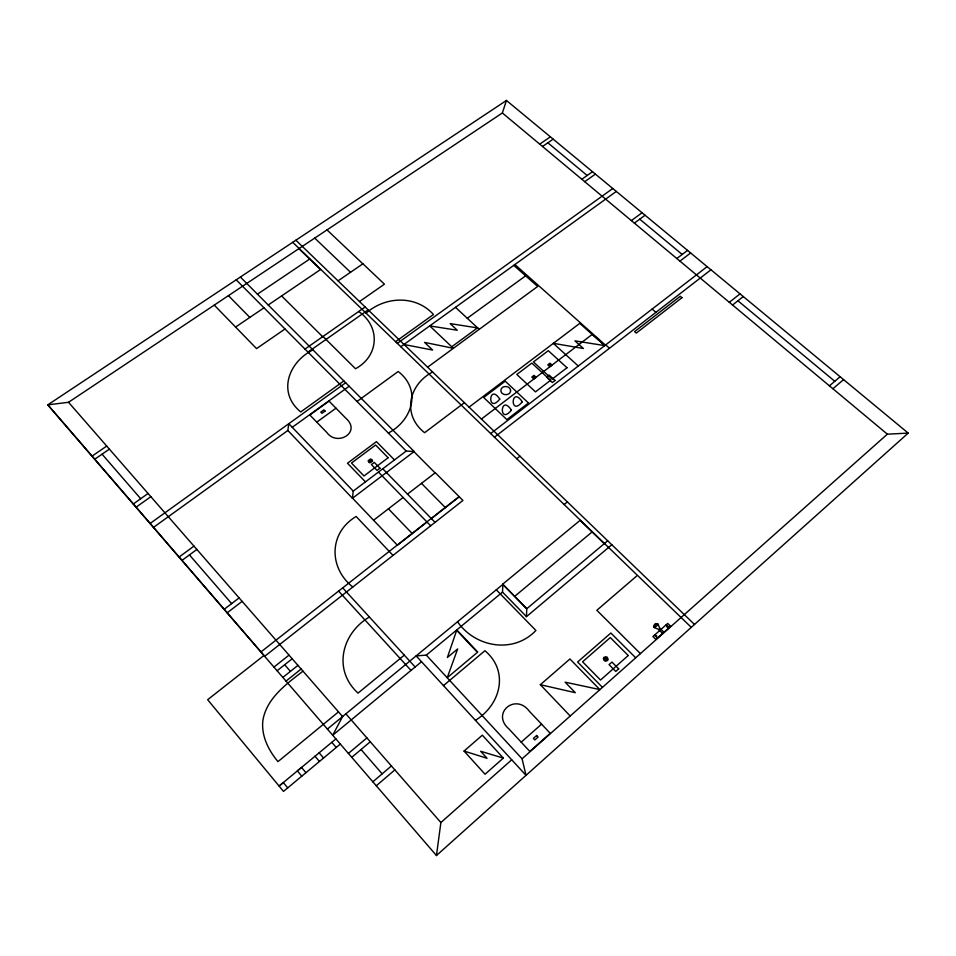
<?xml version="1.0" encoding="UTF-8"?>
<svg xmlns="http://www.w3.org/2000/svg" width="956" height="956" viewBox="0 0 956 956"><rect width="100%" height="100%" fill="white"/><g stroke="black" fill="none" stroke-linecap="round" stroke-linejoin="round"><path stroke-width="1.43" d="M611.816 544.753L526.469 616.632L526.756 608.745L502.88 584.355L327.394 729.081M526.469 616.632L502.521 592.099L502.88 584.355M353.23 491.109L288.808 423.687L287.852 430.475L352.441 498.291L353.23 491.109L406.228 451.053L414.175 451.507L240.386 277.049M436.45 855.536L908.2 433.104L506.453 100.464L47.8 404.854L436.45 855.536L440.883 822.554L511.723 759.793M340.324 744.067L283.502 791.401L207.655 699.708L263.999 655.446L47.8 404.854L68.533 402.285L502.354 112.963L506.453 100.464M502.521 592.099L426.316 655.135L416.147 655.888L526.015 775.328L522.084 758.789L887.359 434.167L908.2 433.104M658.803 629.622L660.07 628.498M659.724 630.518L652.912 636.553L655.864 639.445L670.658 626.3L667.706 623.432L660.978 629.395M521.211 742.155L541.586 724.158L550.226 733.312L529.827 751.428L508.962 728.962C490.667 713.212 515.643 692.61 529.277 711.192L541.586 724.158M503.334 758.096L485.05 774.24L464.054 751.058L482.314 735.188L503.334 758.096L480.665 751.273L487.07 758.299L464.054 751.058M540.307 684.735L569.943 658.983L599.83 689.587L565.127 682.166L575.297 692.682L540.355 684.699L570.158 715.948M475.419 720.322C500.609 704.919 509.452 671.387 484.931 650.713L443.476 685.595M636.541 576.121L596.831 610.287L640.412 653.629M376.294 785.772L394.852 769.891M832.903 388.734L843.598 379.616M372.864 781.793L391.41 765.959M829.426 385.83L840.121 376.724M607.705 540.785L526.756 608.745L502.689 584.176L580.089 520.363L604.192 543.641M351.76 757.319L370.271 741.772M348.39 753.424L366.901 737.913M335.891 738.916L279.092 786.071L283.311 782.57L287.72 787.887M514.639 596.377L592.087 531.954M421.512 661.719L332.712 735.236L342.583 716.558L68.533 402.285M338.496 711.873L277.981 761.621C268.457 750.257 261.179 735.809 262.852 720.609C266.485 698.227 286.358 684.102 302.98 671.148M404.304 655.135L358.046 693.124C332.58 669.977 341.591 633.422 369.386 617.002M564.136 504.517L567.362 501.9M282.845 677.41L297.949 665.376M286.023 681.102L301.128 669.021M273.942 667.085L289.023 655.147M732.559 305.024L743.266 296.539M277.097 670.742L292.189 658.768M729.32 302.323L740.028 293.862M264.657 656.318L462.931 500.454L435.291 472.73L407.495 494.121M516.754 458.749L519.968 456.215M260.916 651.98L459.107 496.618M426.985 522.048L397.409 545.231L352.561 498.195M431.431 518.57L459.239 496.773M494.455 437.203L710.953 269.783M373.569 520.243L403.097 497.514M490.691 433.558L707.153 266.64M224.134 609.331L239.12 597.906M227.146 612.832L242.143 601.372M481.418 419.051L592.326 334.325L604.873 345.498M676.824 258.526L687.531 250.388M679.943 261.119L690.638 252.97M469.061 407.148L579.754 323.367L604.742 345.606L574.903 340.862L583.399 348.498L553.369 343.335M352.441 498.291L414.175 451.507M464.425 402.679L424.631 432.698C401.807 414.988 408.594 384.575 432.602 372.004M388.339 433.044C412.251 420.461 422.062 389.821 398.186 371.502L357.006 401.484M634.378 223.107L645.073 215.231M181.963 560.431L196.864 549.449M427.619 367.2L537.678 286.453L513.754 265.35M631.366 220.597L642.062 212.734M179.059 557.073L193.949 546.115M451.758 346.753L477.582 327.824M467.269 318.252L525.573 275.866M316.759 422.146L326.833 432.471C337.157 446.882 361.643 432.279 346.036 418.441L329.031 401.102L309.816 414.964L316.759 422.146L335.998 408.2M400.815 346.729L616.321 191.439M153.486 527.401L287.852 430.475M292.261 427.296L349.167 386.248M343.885 380.942L300.722 411.952C277.013 392.558 288.616 361.954 312.959 349.896M397.326 343.359L612.784 188.499M150.092 523.482L345.69 382.759M395.593 341.686L433.462 314.512C415.824 294.818 385.065 296.24 366.112 313.21M136.063 507.206L150.857 496.69M584.737 181.688L595.409 174.112M133.29 503.979L148.072 493.487M581.834 179.274L592.505 171.71M307.963 352.095L368.156 309.887M304.964 349.083L365.144 306.984M359.552 301.522L384.443 284.171L362.921 263.796L338.077 280.825M94.716 459.25L109.39 449.141M284.96 329.019L256.543 348.605L214.24 305.107M539.722 144.141L550.369 136.828M92.039 456.155L106.713 446.07M542.53 146.471L553.177 139.146M235.594 327.06L263.94 307.844M268.23 305L320.535 269.532L298.941 248.668M257.463 294.173L309.696 259.052M477.701 327.944L450.156 323.606L457.243 330.238L429.746 325.924L453.383 348.295L424.595 342.403L432.614 350.051L404.065 344.507M547.86 142.803L587.175 175.486M639.731 219.163L682.19 254.451M737.924 300.77L834.779 381.277M502.354 112.963L887.359 434.167M652.123 309.075L655.912 312.349M605.698 344.877L609.486 348.247M514.89 264.525L605.411 345.092M553.321 343.371L578.272 366.017M455.498 307.33L479.207 329.354M327 229.894L362.862 263.844M314.727 238.092L350.529 272.293M295.882 240.219L694.51 624.459M292.727 242.31L691.272 627.351M358.691 311.501C380.679 326.677 379.102 356.014 355.501 368.741L323.02 336.452M666.213 624.758L669.164 627.626M663.93 632.275L659.771 628.212L657.991 624.077L655.708 623.575L654.466 624.495L653.581 626.55L654.155 627.471L658.505 629.335L662.663 633.398M654.466 635.166L657.453 638.022M281.614 295.93L322.674 336.751M635.656 657.752L610.86 633.015L577.615 662.018L602.388 687.328M413.96 451.674L435.076 472.885M236.192 279.821L406.228 451.053M421.476 483.366L445.4 507.624M394.47 459.944L376.437 441.636L347.47 463.23L365.443 481.872M228.424 295.643L249.827 317.416M382.759 468.787L435.064 522.358M496.272 589.804L535.898 630.47C513.456 654.143 475.335 647.427 457.518 621.77M378.409 472.073L430.69 525.8M388.423 508.819L412.275 533.591M393.024 555.412L356.146 516.479C328.697 532.779 328.541 567.792 352.812 587.02M457.446 631.151L476.494 651.335M426.316 655.135L522.084 758.789M342.702 587.868L415.143 666.989M338.591 591.095L411.008 670.419M345.869 713.845L440.883 822.554M361.045 749.528L382.161 773.846M102.065 454.184L140.699 498.721M189.431 554.922L231.639 603.606M284.661 664.743L290.421 671.375M331.816 742.31L336.249 747.461M319.137 752.826L323.57 758.024M315.014 756.244L319.447 761.466M305.956 772.699L301.534 767.441L297.364 770.906L301.785 776.176M654.263 627.483C663.094 622.655 653.868 623.025 654.263 627.483M522.239 401.819C509.512 417.509 510.934 384.814 522.239 401.819M511.4 410.148C498.566 425.946 500.119 393.024 511.4 410.148M510.6 390.861C510.146 396.286 500.765 395.724 500.86 390.311C501.338 384.91 510.683 385.471 510.6 390.861M499.773 399.106C486.927 414.773 488.612 382.149 499.773 399.106M603.786 657.537L603.379 658.827L604.359 660.751L605.745 661.217L607.729 660.393L608.135 659.114L607.144 657.178L605.769 656.724L603.786 657.537M604.634 658.146L604.957 659.987L606.881 659.783L606.558 657.943L604.634 658.146M456.813 629.908L447.384 657.501L457.649 648.945L447.241 677.708L477.749 652.076L456.813 629.908M551.134 365.037L549.891 365.981L548.72 364.905L549.963 363.961L551.134 365.037M552.042 365.084L549.879 366.734L547.824 364.845L549.975 363.196L552.042 365.084M535.157 377.238L533.902 378.194L532.731 377.106L533.986 376.15L535.157 377.238M536.065 377.285L533.878 378.958L531.823 377.046L534.01 375.385L536.065 377.285M667.324 626.909C665.699 626.981 668.507 625.355 667.324 626.909M371.585 460.983L370.211 461.999L369.076 460.828L370.438 459.812L371.585 460.983M372.529 461.031L370.127 462.824L368.885 462.429L368.132 460.78L370.534 458.988L372.266 459.896L372.529 461.031M656.055 636.373C656.856 637.198 656.88 634.676 656.055 636.373M536.639 735.523L533.388 738.39L534.846 739.944L538.085 737.064L536.639 735.523M628.235 655.517L600.511 680.063L582.586 661.791L610.287 637.568L628.235 655.517M618.687 668.865L615.795 671.447L609.056 664.635L611.96 662.078L618.687 668.865M681.951 297.686L636.266 333.106L634.581 331.624L680.266 296.252L681.951 297.686M555.006 380.476L552.377 382.508L546.521 377.106L549.162 375.087L555.006 380.476M528.465 402.99L506.871 419.636L483.676 397.493L505.234 381.157L528.465 402.99M550.513 380.333L535.491 391.876L516.826 374.465L531.835 363.089L550.513 380.333M566.992 367.737L552.138 379.15L533.448 361.93L548.302 350.685L566.992 367.737M379.962 468.213L377.058 470.4L371.394 464.58L374.298 462.405L379.962 468.213M388.136 457.745L363.961 475.969L351.485 463.051L375.624 445.03L388.136 457.745M325.04 411.08L321.981 413.291L320.81 412.084L323.869 409.873L325.04 411.08"/></g></svg>
